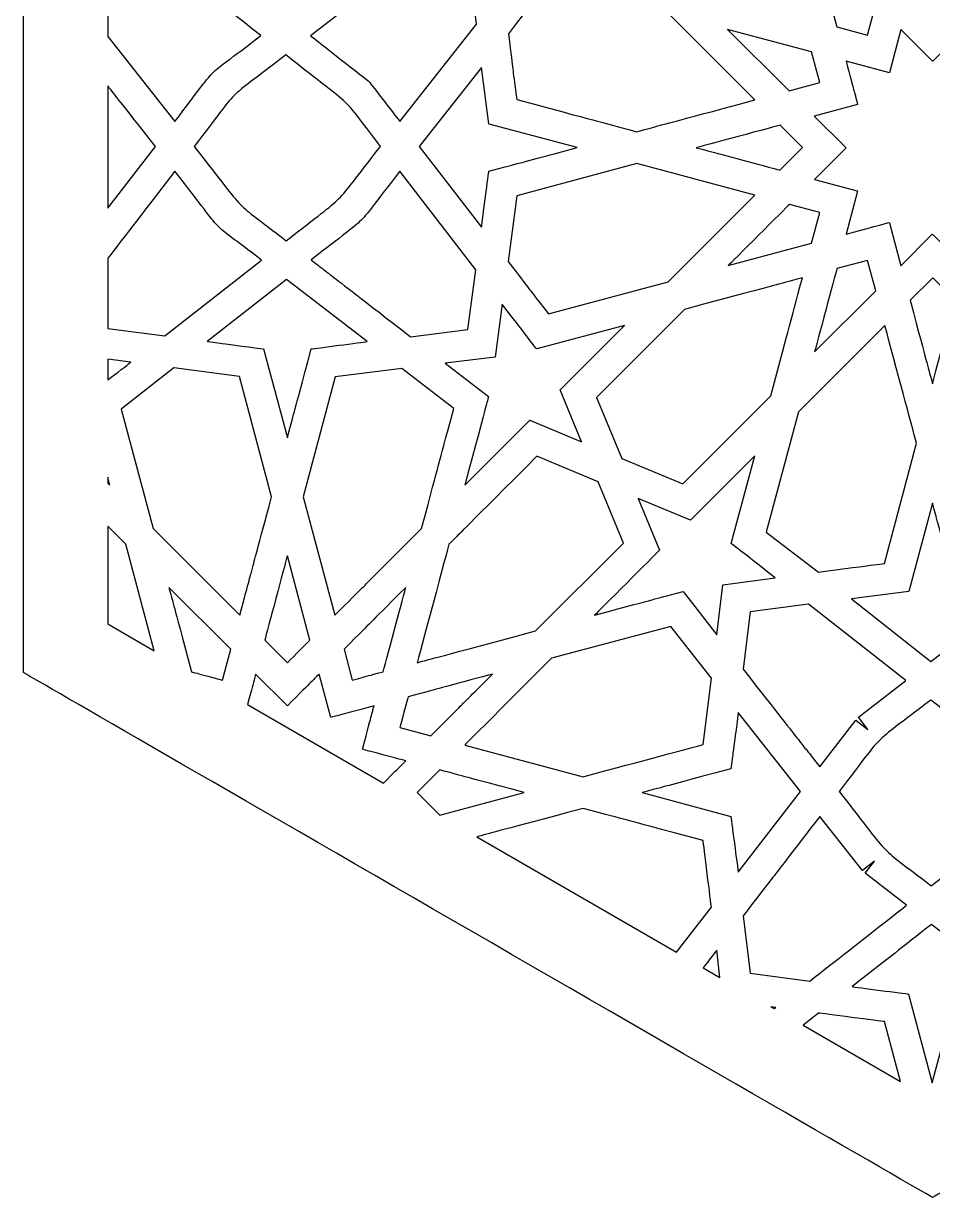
# Model space of a CAD drawing. Header units: millimetres. Extents: x -43.2 to 43.4, y -49.9 to 50.1.
# Drawn here: x -43.2 to 0.1, y -49.9 to 6 of the extents above; entities that cross this region are included whole.
import ezdxf

# ---------------------------------------------------------------- set-up
doc = ezdxf.new("R2010")
doc.units = ezdxf.units.MM
doc.header["$MEASUREMENT"] = 0
doc.layers.add('layer 1', color=7, linetype='Continuous')

msp = doc.modelspace()

# ---------------------------------------------------------------- linework, layer by layer
at = {"layer": 'layer 1', "color": 250}
for points, knots in [([(41.7985, 25.999), (11.0066, 43.7766), (1.1081, 49.4916), (0.0861, 50.0818), (0.0861, 50.0818), (-6.948, 46.0209), (-39.5628, 27.1904), (-43.2153, 25.0818), (-43.2153, 25.0818), (-43.2153, 19.9401), (-43.2153, -19.7192), (-43.2153, -24.9181), (-43.2153, -24.9181), (-42.6412, -25.2496), (-6.2467, -46.2618), (0.0861, -49.9181), (0.0861, -49.9181), (1.8574, -48.8957), (41.6881, -25.8991), (43.3871, -24.9181), (43.3871, -24.9181), (43.3871, -19.777), (43.3871, 19.8815), (43.3871, 25.0818), (43.3871, 25.0818), (43.3871, 25.0818), (41.7992, 25.9987), (41.7992, 25.9987), (41.7992, 25.9987), (41.2647, 26.5331), (41.6232, 26.1744), (41.7985, 25.999)], [0, 0, 0, 0, 0.1111111, 0.1111111, 0.1111111, 0.1111111, 0.2222222, 0.2222222, 0.2222222, 0.2222222, 0.3333333, 0.3333333, 0.3333333, 0.3333333, 0.4444444, 0.4444444, 0.4444444, 0.4444444, 0.5555556, 0.5555556, 0.5555556, 0.5555556, 0.6666667, 0.6666667, 0.6666667, 0.6666667, 0.7777778, 0.7777778, 0.7777778, 0.7777778, 1, 1, 1, 1]), ([(-5.5439, 9.8397), (-3.102, 7.3971), (-3.9042, 8.1996), (-2.6212, 6.9169), (-2.6212, 6.9169), (-2.6212, 6.9169), (-3.0156, 5.4455), (-3.0156, 5.4455), (-3.0156, 5.4455), (-3.0156, 5.4455), (-4.4711, 5.8357), (-4.4711, 5.8357), (-4.4711, 5.8357), (-4.4711, 5.8357), (-5.5439, 9.8397), (-5.5439, 9.8397)], [0, 0, 0, 0, 0.2, 0.2, 0.2, 0.2, 0.4, 0.4, 0.4, 0.4, 0.6, 0.6, 0.6, 0.6, 1, 1, 1, 1]), ([(-31.9026, 5.4197), (-34.922, 3.0882), (-33.7074, 4.3035), (-36.011, 1.3197), (-36.011, 1.3197), (-36.011, 1.3197), (-39.1964, 5.3767), (-39.1964, 5.3767), (-39.1964, 5.3767), (-39.1964, 5.3767), (-39.1964, 8.709), (-39.1964, 8.709), (-39.1964, 8.709), (-39.1964, 8.709), (-36.537, 9.0593), (-36.537, 9.0593), (-36.537, 9.0593), (-35.4291, 8.1897), (-36.2861, 8.8625), (-31.9026, 5.4197)], [0, 0, 0, 0, 0.1666667, 0.1666667, 0.1666667, 0.1666667, 0.3333333, 0.3333333, 0.3333333, 0.3333333, 0.5, 0.5, 0.5, 0.5, 0.6666667, 0.6666667, 0.6666667, 0.6666667, 1, 1, 1, 1]), ([(-21.9714, 8.6935), (-21.9714, 8.6935), (-21.6358, 5.9605), (-21.6358, 5.9605), (-21.6358, 5.9605), (-21.6358, 5.9605), (-25.28, 1.3197), (-25.28, 1.3197), (-25.28, 1.3197), (-25.3693, 1.4355), (-26.66, 3.1062), (-26.7462, 3.2223), (-26.7462, 3.2223), (-26.8562, 3.3038), (-29.429, 5.3255), (-29.5365, 5.4099), (-29.5365, 5.4099), (-29.5365, 5.4099), (-24.8161, 9.0548), (-24.8161, 9.0548), (-24.8161, 9.0548), (-24.8161, 9.0548), (-24.8004, 9.053), (-24.8004, 9.053), (-24.8004, 9.053), (-24.8004, 9.053), (-24.786, 9.0639), (-24.786, 9.0639), (-24.786, 9.0639), (-24.786, 9.0639), (-21.9714, 8.6935), (-21.9714, 8.6935)], [0, 0, 0, 0, 0.1111111, 0.1111111, 0.1111111, 0.1111111, 0.2222222, 0.2222222, 0.2222222, 0.2222222, 0.3333333, 0.3333333, 0.3333333, 0.3333333, 0.4444444, 0.4444444, 0.4444444, 0.4444444, 0.5555556, 0.5555556, 0.5555556, 0.5555556, 0.6666667, 0.6666667, 0.6666667, 0.6666667, 0.7777778, 0.7777778, 0.7777778, 0.7777778, 1, 1, 1, 1]), ([(-8.3719, 2.3534), (-12.9594, 1.124), (-11.7361, 1.4517), (-14.0123, 0.8417), (-14.0123, 0.8417), (-16.2206, 1.4333), (-14.8655, 1.0703), (-19.717, 2.3703), (-19.717, 2.3703), (-19.9675, 4.27), (-19.8485, 3.3338), (-20.1159, 5.509), (-20.1159, 5.509), (-18.7499, 7.2891), (-19.1578, 6.7628), (-18.1894, 7.9961), (-18.1894, 7.9961), (-18.1894, 7.9961), (-12.4866, 6.4682), (-12.4866, 6.4682), (-12.4866, 6.4682), (-12.4866, 6.4682), (-8.3719, 2.3534), (-8.3719, 2.3534)], [0, 0, 0, 0, 0.1428571, 0.1428571, 0.1428571, 0.1428571, 0.2857143, 0.2857143, 0.2857143, 0.2857143, 0.4285714, 0.4285714, 0.4285714, 0.4285714, 0.5714286, 0.5714286, 0.5714286, 0.5714286, 0.7142857, 0.7142857, 0.7142857, 0.7142857, 1, 1, 1, 1]), ([(-5.2793, 3.1817), (-5.2793, 3.1817), (-6.7487, 2.788), (-6.7487, 2.788), (-6.7487, 2.788), (-6.7487, 2.788), (-9.6744, 5.7143), (-9.6744, 5.7143), (-9.6744, 5.7143), (-9.6744, 5.7143), (-5.6709, 4.6419), (-5.6709, 4.6419), (-5.6709, 4.6419), (-5.6709, 4.6419), (-5.2793, 3.1817), (-5.2793, 3.1817)], [0, 0, 0, 0, 0.2, 0.2, 0.2, 0.2, 0.4, 0.4, 0.4, 0.4, 0.6, 0.6, 0.6, 0.6, 1, 1, 1, 1]), ([(0.0956, -4.0555), (0.0956, -4.0555), (0.0942, -4.0569), (0.0942, -4.0569), (0.0942, -4.0569), (0.0942, -4.0569), (0.0769, -4.0397), (0.0769, -4.0397), (0.0769, -4.0397), (0.0769, -4.0397), (-1.4231, -5.54), (-1.4231, -5.54), (-1.4231, -5.54), (-1.4231, -5.54), (-1.9692, -3.5027), (-1.9692, -3.5027), (-1.9692, -3.5027), (-1.9692, -3.5027), (-1.983, -3.5063), (-1.983, -3.5063), (-1.983, -3.5063), (-1.983, -3.5063), (-1.9879, -3.4865), (-1.9879, -3.4865), (-1.9879, -3.4865), (-2.3873, -3.5937), (-3.6686, -3.937), (-4.0277, -4.0333), (-4.0277, -4.0333), (-4.0277, -4.0333), (-3.4809, -1.9911), (-3.4809, -1.9911), (-3.4809, -1.9911), (-3.4809, -1.9911), (-3.502, -1.9854), (-3.502, -1.9854), (-3.502, -1.9854), (-3.502, -1.9854), (-3.4996, -1.9755), (-3.4996, -1.9755), (-3.4996, -1.9755), (-3.4996, -1.9755), (-3.4992, -1.9752), (-3.4992, -1.9752), (-3.4992, -1.9752), (-3.4992, -1.9752), (-5.5369, -1.4294), (-5.5369, -1.4294), (-5.5369, -1.4294), (-5.5369, -1.4294), (-4.034, 0.0741), (-4.034, 0.0741), (-4.034, 0.0741), (-4.034, 0.0741), (-5.5453, 1.585), (-5.5453, 1.585), (-5.5453, 1.585), (-5.5453, 1.585), (-3.4805, 2.1385), (-3.4805, 2.1385), (-3.4805, 2.1385), (-3.7338, 3.084), (-3.6132, 2.6331), (-4.034, 4.2034), (-4.034, 4.2034), (-4.034, 4.2034), (-1.9692, 3.6502), (-1.9692, 3.6502), (-1.9692, 3.6502), (-1.9692, 3.6502), (-1.4164, 5.7118), (-1.4164, 5.7118), (-1.4164, 5.7118), (-1.4164, 5.7118), (0.0765, 4.2189), (0.0765, 4.2189), (0.0765, 4.2189), (0.0765, 4.2189), (0.0779, 4.2203), (0.0779, 4.2203), (0.0779, 4.2203), (0.0779, 4.2203), (0.0956, 4.2034), (0.0956, 4.2034), (0.0956, 4.2034), (0.0956, 4.2034), (1.5956, 5.703), (1.5956, 5.703), (1.5956, 5.703), (1.8118, 4.8941), (1.6915, 5.3442), (2.1413, 3.6657), (2.1413, 3.6657), (2.1413, 3.6657), (2.1551, 3.6692), (2.1551, 3.6692), (2.1551, 3.6692), (2.1551, 3.6692), (2.1604, 3.6498), (2.1604, 3.6498), (2.1604, 3.6498), (2.1604, 3.6498), (4.1998, 4.1963), (4.1998, 4.1963), (4.1998, 4.1963), (4.1998, 4.1963), (3.6526, 2.1544), (3.6526, 2.1544), (3.6526, 2.1544), (3.6526, 2.1544), (3.6745, 2.1484), (3.6745, 2.1484), (3.6745, 2.1484), (3.6745, 2.1484), (3.6717, 2.1385), (3.6717, 2.1385), (3.6717, 2.1385), (3.6717, 2.1385), (5.709, 1.5924), (5.709, 1.5924), (5.709, 1.5924), (5.709, 1.5924), (4.2061, 0.0896), (4.2061, 0.0896), (4.2061, 0.0896), (4.2061, 0.0896), (5.7174, -1.422), (5.7174, -1.422), (5.7174, -1.422), (5.7174, -1.422), (5.7171, -1.422), (5.7171, -1.422), (5.7171, -1.422), (5.7171, -1.422), (5.7171, -1.422), (5.7171, -1.422), (5.7171, -1.422), (5.7171, -1.422), (3.6526, -1.9752), (3.6526, -1.9752), (3.6526, -1.9752), (3.6526, -1.9752), (4.2061, -4.0397), (4.2061, -4.0397), (4.2061, -4.0397), (4.2061, -4.0397), (2.1413, -3.4865), (2.1413, -3.4865), (2.1413, -3.4865), (2.1413, -3.4865), (1.5889, -5.5488), (1.5889, -5.5488), (1.5889, -5.5488), (1.5889, -5.5488), (0.0956, -4.0555), (0.0956, -4.0555)], [0, 0, 0, 0, 0.025, 0.025, 0.025, 0.025, 0.05, 0.05, 0.05, 0.05, 0.075, 0.075, 0.075, 0.075, 0.1, 0.1, 0.1, 0.1, 0.125, 0.125, 0.125, 0.125, 0.15, 0.15, 0.15, 0.15, 0.175, 0.175, 0.175, 0.175, 0.2, 0.2, 0.2, 0.2, 0.225, 0.225, 0.225, 0.225, 0.25, 0.25, 0.25, 0.25, 0.275, 0.275, 0.275, 0.275, 0.3, 0.3, 0.3, 0.3, 0.325, 0.325, 0.325, 0.325, 0.35, 0.35, 0.35, 0.35, 0.375, 0.375, 0.375, 0.375, 0.4, 0.4, 0.4, 0.4, 0.425, 0.425, 0.425, 0.425, 0.45, 0.45, 0.45, 0.45, 0.475, 0.475, 0.475, 0.475, 0.5, 0.5, 0.5, 0.5, 0.525, 0.525, 0.525, 0.525, 0.55, 0.55, 0.55, 0.55, 0.575, 0.575, 0.575, 0.575, 0.6, 0.6, 0.6, 0.6, 0.625, 0.625, 0.625, 0.625, 0.65, 0.65, 0.65, 0.65, 0.675, 0.675, 0.675, 0.675, 0.7, 0.7, 0.7, 0.7, 0.725, 0.725, 0.725, 0.725, 0.75, 0.75, 0.75, 0.75, 0.775, 0.775, 0.775, 0.775, 0.8, 0.8, 0.8, 0.8, 0.825, 0.825, 0.825, 0.825, 0.85, 0.85, 0.85, 0.85, 0.875, 0.875, 0.875, 0.875, 0.9, 0.9, 0.9, 0.9, 0.925, 0.925, 0.925, 0.925, 0.95, 0.95, 0.95, 0.95, 1, 1, 1, 1]), ([(-26.2058, 0.1408), (-28.6318, -2.9489), (-27.6072, -1.924), (-30.6969, -4.3501), (-30.6969, -4.3501), (-33.39, -2.2712), (-32.3863, -3.2971), (-35.0854, 0.1408), (-35.0854, 0.1408), (-32.7713, 3.1376), (-33.7662, 2.1449), (-30.7233, 4.494), (-30.7233, 4.494), (-27.1984, 1.7261), (-28.1956, 2.7185), (-26.2058, 0.1408)], [0, 0, 0, 0, 0.2, 0.2, 0.2, 0.2, 0.4, 0.4, 0.4, 0.4, 0.6, 0.6, 0.6, 0.6, 1, 1, 1, 1]), ([(-16.8403, 0.084), (-19.1352, -0.5306), (-18.6297, -0.3955), (-21.0487, -1.0432), (-21.0487, -1.0432), (-21.0516, -1.065), (-21.3537, -3.356), (-21.3997, -3.7063), (-21.3997, -3.7063), (-21.3997, -3.7063), (-24.3633, 0.133), (-24.3633, 0.133), (-24.3633, 0.133), (-24.3633, 0.133), (-21.4022, 3.9046), (-21.4022, 3.9046), (-21.4022, 3.9046), (-21.4022, 3.9046), (-21.0487, 1.2224), (-21.0487, 1.2224), (-21.0487, 1.2224), (-21.0487, 1.2224), (-21.0312, 1.2178), (-21.0312, 1.2178), (-21.0312, 1.2178), (-21.0312, 1.2178), (-21.0298, 1.2069), (-21.0298, 1.2069), (-21.0298, 1.2069), (-21.0298, 1.2069), (-16.8403, 0.084), (-16.8403, 0.084)], [0, 0, 0, 0, 0.1111111, 0.1111111, 0.1111111, 0.1111111, 0.2222222, 0.2222222, 0.2222222, 0.2222222, 0.3333333, 0.3333333, 0.3333333, 0.3333333, 0.4444444, 0.4444444, 0.4444444, 0.4444444, 0.5555556, 0.5555556, 0.5555556, 0.5555556, 0.6666667, 0.6666667, 0.6666667, 0.6666667, 0.7777778, 0.7777778, 0.7777778, 0.7777778, 1, 1, 1, 1]), ([(-39.1964, 3.0226), (-38.8094, 2.5301), (-38.6421, 2.3167), (-36.9273, 0.133), (-36.9273, 0.133), (-36.9273, 0.133), (-39.1964, -2.8056), (-39.1964, -2.8056), (-39.1964, -2.8056), (-39.1964, -2.8056), (-39.1964, 3.0226), (-39.1964, 3.0226)], [0, 0, 0, 0, 0.25, 0.25, 0.25, 0.25, 0.5, 0.5, 0.5, 0.5, 1, 1, 1, 1]), ([(-6.108, 0.0896), (-6.108, 0.0896), (-7.185, -0.9878), (-7.185, -0.9878), (-7.185, -0.9878), (-8.6998, -0.5817), (-9.654, -0.326), (-11.1657, 0.079), (-11.1657, 0.079), (-11.1657, 0.079), (-7.1713, 1.149), (-7.1681, 1.1501), (-7.1681, 1.1501), (-7.1681, 1.1501), (-6.108, 0.0896), (-6.108, 0.0896)], [0, 0, 0, 0, 0.2, 0.2, 0.2, 0.2, 0.4, 0.4, 0.4, 0.4, 0.6, 0.6, 0.6, 0.6, 1, 1, 1, 1]), ([(-39.1964, -5.1841), (-38.3441, -4.0799), (-38.3705, -4.1144), (-36.0016, -1.046), (-36.0016, -1.046), (-33.3722, -4.3949), (-34.5976, -3.1746), (-31.8758, -5.2761), (-31.8758, -5.2761), (-31.8758, -5.2761), (-36.4757, -8.8882), (-36.4757, -8.8882), (-36.4757, -8.8882), (-36.4757, -8.8882), (-39.1964, -8.5298), (-39.1964, -8.5298), (-39.1964, -8.5298), (-39.1964, -8.5298), (-39.1964, -5.1841), (-39.1964, -5.1841)], [0, 0, 0, 0, 0.1666667, 0.1666667, 0.1666667, 0.1666667, 0.3333333, 0.3333333, 0.3333333, 0.3333333, 0.5, 0.5, 0.5, 0.5, 0.6666667, 0.6666667, 0.6666667, 0.6666667, 1, 1, 1, 1]), ([(-29.5104, -5.2663), (-26.45, -2.8635), (-27.6269, -4.0224), (-25.2895, -1.046), (-25.2895, -1.046), (-25.2895, -1.046), (-21.6671, -5.7376), (-21.6671, -5.7376), (-21.6671, -5.7376), (-21.6671, -5.7376), (-22.0421, -8.5845), (-22.0421, -8.5845), (-22.0421, -8.5845), (-22.0421, -8.5845), (-24.7774, -8.921), (-24.7774, -8.921), (-24.7774, -8.921), (-29.4393, -5.3213), (-28.546, -6.011), (-29.5104, -5.2663)], [0, 0, 0, 0, 0.1666667, 0.1666667, 0.1666667, 0.1666667, 0.3333333, 0.3333333, 0.3333333, 0.3333333, 0.5, 0.5, 0.5, 0.5, 0.6666667, 0.6666667, 0.6666667, 0.6666667, 1, 1, 1, 1]), ([(-19.7156, -2.2119), (-19.7156, -2.2119), (-13.9942, -0.6787), (-13.9942, -0.6787), (-13.9942, -0.6787), (-13.9942, -0.6787), (-8.3807, -2.183), (-8.3807, -2.183), (-8.3807, -2.183), (-9.9231, -3.7253), (-10.9751, -4.7773), (-12.5012, -6.3034), (-12.5012, -6.3034), (-12.5012, -6.3034), (-18.2127, -7.8338), (-18.2127, -7.8338), (-18.2127, -7.8338), (-19.4767, -6.1969), (-18.9129, -6.9293), (-20.1283, -5.3449), (-20.1283, -5.3449), (-20.1283, -5.3449), (-19.7156, -2.2119), (-19.7156, -2.2119)], [0, 0, 0, 0, 0.1428571, 0.1428571, 0.1428571, 0.1428571, 0.2857143, 0.2857143, 0.2857143, 0.2857143, 0.4285714, 0.4285714, 0.4285714, 0.4285714, 0.5714286, 0.5714286, 0.5714286, 0.5714286, 0.7142857, 0.7142857, 0.7142857, 0.7142857, 1, 1, 1, 1]), ([(-6.7324, -2.6247), (-6.7324, -2.6247), (-6.7317, -2.6247), (-6.7317, -2.6247), (-6.7317, -2.6247), (-6.7317, -2.6247), (-6.7317, -2.6247), (-6.7317, -2.6247), (-6.7317, -2.6247), (-6.7317, -2.6247), (-5.2822, -3.0127), (-5.2822, -3.0127), (-5.2822, -3.0127), (-5.2822, -3.0127), (-5.6734, -4.4736), (-5.6734, -4.4736), (-5.6734, -4.4736), (-5.6734, -4.4736), (-9.646, -5.5383), (-9.646, -5.5383), (-9.646, -5.5383), (-9.5172, -5.4095), (-6.8866, -2.7788), (-6.7324, -2.6247)], [0, 0, 0, 0, 0.1428571, 0.1428571, 0.1428571, 0.1428571, 0.2857143, 0.2857143, 0.2857143, 0.2857143, 0.4285714, 0.4285714, 0.4285714, 0.4285714, 0.5714286, 0.5714286, 0.5714286, 0.5714286, 0.7142857, 0.7142857, 0.7142857, 0.7142857, 1, 1, 1, 1]), ([(-4.468, -5.6765), (-4.468, -5.6765), (-3.0106, -5.286), (-3.0106, -5.286), (-3.0106, -5.286), (-3.0106, -5.286), (-2.6212, -6.738), (-2.6212, -6.738), (-2.6212, -6.738), (-2.6212, -6.738), (-5.5326, -9.6492), (-5.5326, -9.6492), (-5.5326, -9.6492), (-5.4324, -9.2756), (-4.5685, -6.0501), (-4.468, -5.6765)], [0, 0, 0, 0, 0.2, 0.2, 0.2, 0.2, 0.4, 0.4, 0.4, 0.4, 0.6, 0.6, 0.6, 0.6, 1, 1, 1, 1]), ([(-11.7302, -7.6225), (-6.4738, -6.2142), (-7.6581, -6.5313), (-6.1137, -6.1175), (-6.1137, -6.1175), (-6.7723, -8.5746), (-6.6361, -8.0659), (-7.6193, -11.7359), (-7.6193, -11.7359), (-7.6193, -11.7359), (-7.6193, -11.7362), (-7.6193, -11.7362), (-7.6193, -11.7362), (-7.6193, -11.7362), (-7.6197, -11.7362), (-7.6197, -11.7362), (-7.6197, -11.7362), (-7.6197, -11.7362), (-11.8082, -15.9247), (-11.8082, -15.9247), (-11.8082, -15.9247), (-11.8082, -15.9247), (-14.7136, -14.7214), (-14.7136, -14.7214), (-14.7136, -14.7214), (-14.7136, -14.7214), (-15.9187, -11.8113), (-15.9187, -11.8113), (-15.9187, -11.8113), (-15.9187, -11.8113), (-11.7302, -7.6225), (-11.7302, -7.6225)], [0, 0, 0, 0, 0.1111111, 0.1111111, 0.1111111, 0.1111111, 0.2222222, 0.2222222, 0.2222222, 0.2222222, 0.3333333, 0.3333333, 0.3333333, 0.3333333, 0.4444444, 0.4444444, 0.4444444, 0.4444444, 0.5555556, 0.5555556, 0.5555556, 0.5555556, 0.6666667, 0.6666667, 0.6666667, 0.6666667, 0.7777778, 0.7777778, 0.7777778, 0.7777778, 1, 1, 1, 1]), ([(1.1539, -7.1723), (1.1483, -7.1931), (0.0839, -11.1647), (0.0839, -11.1647), (0.0839, -11.1647), (-0.2297, -9.9928), (-0.0773, -10.5625), (-0.9814, -7.1878), (-0.9814, -7.1878), (-0.9814, -7.1878), (0.0942, -6.1122), (0.0942, -6.1122), (0.0942, -6.1122), (0.0942, -6.1122), (1.1539, -7.1723), (1.1539, -7.1723)], [0, 0, 0, 0, 0.2, 0.2, 0.2, 0.2, 0.4, 0.4, 0.4, 0.4, 0.6, 0.6, 0.6, 0.6, 1, 1, 1, 1]), ([(-30.6894, -6.1923), (-30.6894, -6.1923), (-26.85, -9.1567), (-26.85, -9.1567), (-26.85, -9.1567), (-27.0588, -9.1842), (-29.3182, -9.4816), (-29.5124, -9.507), (-29.5124, -9.507), (-30.4558, -13.0277), (-30.2164, -12.1338), (-30.6454, -13.7347), (-30.6454, -13.7347), (-30.6454, -13.7347), (-31.7784, -9.5066), (-31.7784, -9.5066), (-31.7784, -9.5066), (-33.4344, -9.2886), (-32.8483, -9.3659), (-34.4603, -9.1535), (-34.4603, -9.1535), (-34.4603, -9.1535), (-30.6894, -6.1923), (-30.6894, -6.1923)], [0, 0, 0, 0, 0.1428571, 0.1428571, 0.1428571, 0.1428571, 0.2857143, 0.2857143, 0.2857143, 0.2857143, 0.4285714, 0.4285714, 0.4285714, 0.4285714, 0.5714286, 0.5714286, 0.5714286, 0.5714286, 0.7142857, 0.7142857, 0.7142857, 0.7142857, 1, 1, 1, 1]), ([(-20.7482, -9.8894), (-20.7482, -9.8894), (-20.4157, -7.3667), (-20.4157, -7.3667), (-20.4157, -7.3667), (-19.409, -8.679), (-18.8716, -9.3786), (-18.7849, -9.4915), (-18.7849, -9.4915), (-18.7849, -9.4915), (-18.7795, -9.4901), (-18.7795, -9.4901), (-18.7795, -9.4901), (-18.7795, -9.4901), (-18.7663, -9.5074), (-18.7663, -9.5074), (-18.7663, -9.5074), (-18.7663, -9.5074), (-14.5851, -8.3873), (-14.5851, -8.3873), (-14.5851, -8.3873), (-17.6876, -11.4893), (-16.1505, -9.9522), (-17.6521, -11.454), (-17.6521, -11.454), (-17.6521, -11.454), (-16.6273, -13.9287), (-16.6273, -13.9287), (-16.6273, -13.9287), (-16.6273, -13.9287), (-19.1013, -12.9039), (-19.1013, -12.9039), (-19.1013, -12.9039), (-19.8752, -13.6775), (-21.4227, -15.2251), (-22.1963, -15.9989), (-22.1963, -15.9989), (-21.0569, -11.745), (-21.2477, -12.4541), (-21.0622, -11.7725), (-21.0622, -11.7725), (-21.0622, -11.7725), (-21.0639, -11.7711), (-21.0639, -11.7711), (-21.0639, -11.7711), (-21.0639, -11.7711), (-21.0639, -11.7708), (-21.0639, -11.7708), (-21.0639, -11.7708), (-21.0639, -11.7708), (-23.1331, -10.1829), (-23.1331, -10.1829), (-23.1331, -10.1829), (-23.1331, -10.1829), (-20.7482, -9.8894), (-20.7482, -9.8894)], [0, 0, 0, 0, 0.0666667, 0.0666667, 0.0666667, 0.0666667, 0.1333333, 0.1333333, 0.1333333, 0.1333333, 0.2, 0.2, 0.2, 0.2, 0.2666667, 0.2666667, 0.2666667, 0.2666667, 0.3333333, 0.3333333, 0.3333333, 0.3333333, 0.4, 0.4, 0.4, 0.4, 0.4666667, 0.4666667, 0.4666667, 0.4666667, 0.5333333, 0.5333333, 0.5333333, 0.5333333, 0.6, 0.6, 0.6, 0.6, 0.6666667, 0.6666667, 0.6666667, 0.6666667, 0.7333333, 0.7333333, 0.7333333, 0.7333333, 0.8, 0.8, 0.8, 0.8, 0.8666667, 0.8666667, 0.8666667, 0.8666667, 1, 1, 1, 1]), ([(-6.2978, -12.5038), (-6.2978, -12.5038), (-2.1802, -8.3862), (-2.1802, -8.3862), (-2.1802, -8.3862), (-1.644, -10.3858), (-0.9095, -13.1269), (-0.6756, -14), (-0.6756, -14), (-0.6756, -14), (-2.2088, -19.7214), (-2.2088, -19.7214), (-2.2088, -19.7214), (-3.4329, -19.8829), (-2.7725, -19.796), (-5.3425, -20.1344), (-5.3425, -20.1344), (-5.3425, -20.1344), (-7.8306, -18.2248), (-7.8306, -18.2248), (-7.8306, -18.2248), (-7.8306, -18.2248), (-6.2978, -12.5038), (-6.2978, -12.5038)], [0, 0, 0, 0, 0.1428571, 0.1428571, 0.1428571, 0.1428571, 0.2857143, 0.2857143, 0.2857143, 0.2857143, 0.4285714, 0.4285714, 0.4285714, 0.4285714, 0.5714286, 0.5714286, 0.5714286, 0.5714286, 0.7142857, 0.7142857, 0.7142857, 0.7142857, 1, 1, 1, 1]), ([(-38.1044, -10.1399), (-38.3047, -10.2937), (-38.7547, -10.6398), (-39.1964, -10.9791), (-39.1964, -10.9791), (-39.1964, -10.9791), (-39.1964, -9.9956), (-39.1964, -9.9956), (-39.1964, -9.9956), (-39.1964, -9.9956), (-38.1044, -10.1399), (-38.1044, -10.1399)], [0, 0, 0, 0, 0.25, 0.25, 0.25, 0.25, 0.5, 0.5, 0.5, 0.5, 1, 1, 1, 1]), ([(-37.0381, -18.0545), (-37.0381, -18.0545), (-38.5607, -12.373), (-38.5607, -12.373), (-38.5607, -12.373), (-38.5607, -12.373), (-36.0594, -10.4091), (-36.0594, -10.4091), (-36.0594, -10.4091), (-36.0594, -10.4091), (-32.9307, -10.8207), (-32.9307, -10.8207), (-32.9307, -10.8207), (-32.9307, -10.8207), (-31.3978, -16.5432), (-31.3978, -16.5432), (-31.3978, -16.5432), (-32.7442, -21.5678), (-31.9771, -18.7047), (-32.9092, -22.1836), (-32.9092, -22.1836), (-32.9092, -22.1836), (-37.0381, -18.0545), (-37.0381, -18.0545)], [0, 0, 0, 0, 0.1428571, 0.1428571, 0.1428571, 0.1428571, 0.2857143, 0.2857143, 0.2857143, 0.2857143, 0.4285714, 0.4285714, 0.4285714, 0.4285714, 0.5714286, 0.5714286, 0.5714286, 0.5714286, 0.7142857, 0.7142857, 0.7142857, 0.7142857, 1, 1, 1, 1]), ([(-29.8928, -16.5428), (-29.8928, -16.5428), (-28.361, -10.826), (-28.361, -10.826), (-28.361, -10.826), (-28.361, -10.826), (-25.1929, -10.4359), (-25.1929, -10.4359), (-25.1929, -10.4359), (-25.1929, -10.4359), (-22.7221, -12.3437), (-22.7221, -12.3437), (-22.7221, -12.3437), (-23.5561, -15.4562), (-23.2922, -14.472), (-24.2524, -18.0545), (-24.2524, -18.0545), (-24.2524, -18.0545), (-24.2524, -18.0545), (-24.2524, -18.0545), (-24.2524, -18.0545), (-28.0184, -21.8207), (-25.5892, -19.3919), (-28.3814, -22.1836), (-28.3814, -22.1836), (-28.3814, -22.1836), (-29.8928, -16.5428), (-29.8928, -16.5428)], [0, 0, 0, 0, 0.125, 0.125, 0.125, 0.125, 0.25, 0.25, 0.25, 0.25, 0.375, 0.375, 0.375, 0.375, 0.5, 0.5, 0.5, 0.5, 0.625, 0.625, 0.625, 0.625, 0.75, 0.75, 0.75, 0.75, 1, 1, 1, 1]), ([(-18.7604, -14.6184), (-18.7604, -14.6184), (-15.8407, -15.8281), (-15.8407, -15.8281), (-15.8407, -15.8281), (-15.8407, -15.8281), (-14.6312, -18.7477), (-14.6312, -18.7477), (-14.6312, -18.7477), (-14.6312, -18.7477), (-18.8203, -22.9362), (-18.8203, -22.9362), (-18.8203, -22.9362), (-24.3582, -24.4199), (-23.6658, -24.2347), (-24.4606, -24.4475), (-24.4606, -24.4475), (-24.4602, -24.4457), (-22.9489, -18.8087), (-22.9489, -18.8087), (-22.9489, -18.8087), (-21.1117, -16.9697), (-25.2828, -21.1402), (-18.7604, -14.6184)], [0, 0, 0, 0, 0.1428571, 0.1428571, 0.1428571, 0.1428571, 0.2857143, 0.2857143, 0.2857143, 0.2857143, 0.4285714, 0.4285714, 0.4285714, 0.4285714, 0.5714286, 0.5714286, 0.5714286, 0.5714286, 0.7142857, 0.7142857, 0.7142857, 0.7142857, 1, 1, 1, 1]), ([(-11.7839, -21.0509), (-13.5912, -21.5353), (-12.5443, -21.2549), (-16.0117, -22.1836), (-16.0117, -22.1836), (-15.7897, -21.9618), (-13.1847, -19.3569), (-12.9167, -19.0889), (-12.9167, -19.0889), (-12.9167, -19.0889), (-13.9375, -16.6239), (-13.9375, -16.6239), (-13.9375, -16.6239), (-13.9375, -16.6239), (-11.4486, -17.6547), (-11.4486, -17.6547), (-11.4486, -17.6547), (-11.4486, -17.6547), (-8.3844, -14.5905), (-8.3844, -14.5905), (-8.3844, -14.5905), (-8.3844, -14.5905), (-9.5049, -18.772), (-9.5049, -18.772), (-9.5049, -18.772), (-9.5049, -18.772), (-9.4855, -18.7868), (-9.4855, -18.7868), (-9.4855, -18.7868), (-9.4855, -18.7868), (-9.486, -18.7879), (-9.486, -18.7879), (-9.486, -18.7879), (-8.8394, -19.2843), (-9.2788, -18.9428), (-7.4136, -20.4071), (-7.4136, -20.4071), (-7.4136, -20.4071), (-9.9023, -20.7352), (-9.9023, -20.7352), (-9.9023, -20.7352), (-9.9023, -20.7352), (-10.1956, -23.1207), (-10.1956, -23.1207), (-10.1956, -23.1207), (-10.1956, -23.1207), (-11.7839, -21.0509), (-11.7839, -21.0509)], [0, 0, 0, 0, 0.0769231, 0.0769231, 0.0769231, 0.0769231, 0.1538462, 0.1538462, 0.1538462, 0.1538462, 0.2307692, 0.2307692, 0.2307692, 0.2307692, 0.3076923, 0.3076923, 0.3076923, 0.3076923, 0.3846154, 0.3846154, 0.3846154, 0.3846154, 0.4615385, 0.4615385, 0.4615385, 0.4615385, 0.5384615, 0.5384615, 0.5384615, 0.5384615, 0.6153846, 0.6153846, 0.6153846, 0.6153846, 0.6923077, 0.6923077, 0.6923077, 0.6923077, 0.7692308, 0.7692308, 0.7692308, 0.7692308, 0.8461538, 0.8461538, 0.8461538, 0.8461538, 1, 1, 1, 1]), ([(-39.1964, -15.6161), (-39.1964, -15.6161), (-39.094, -15.9989), (-39.094, -15.9989), (-39.094, -15.9989), (-39.094, -15.9989), (-39.1964, -15.8962), (-39.1964, -15.8962), (-39.1964, -15.8962), (-39.1964, -15.8962), (-39.1964, -15.6161), (-39.1964, -15.6161)], [0, 0, 0, 0, 0.25, 0.25, 0.25, 0.25, 0.5, 0.5, 0.5, 0.5, 1, 1, 1, 1]), ([(-1.0375, -21.0516), (-1.0375, -21.0516), (0.0885, -16.8504), (0.0885, -16.8504), (0.0885, -16.8504), (0.3542, -17.8424), (0.1489, -17.0776), (1.2097, -21.0357), (1.2097, -21.0357), (1.2097, -21.0357), (1.2248, -21.038), (1.2248, -21.038), (1.2248, -21.038), (1.2248, -21.038), (1.2287, -21.0516), (1.2287, -21.0516), (1.2287, -21.0516), (1.2287, -21.0516), (3.8738, -21.3998), (3.8738, -21.3998), (3.8738, -21.3998), (3.8738, -21.3998), (0.0063, -24.3853), (0.0063, -24.3853), (0.0063, -24.3853), (0.0063, -24.3853), (-3.7797, -21.4125), (-3.7797, -21.4125), (-3.7797, -21.4125), (-3.7797, -21.4125), (-1.0375, -21.0516), (-1.0375, -21.0516)], [0, 0, 0, 0, 0.1111111, 0.1111111, 0.1111111, 0.1111111, 0.2222222, 0.2222222, 0.2222222, 0.2222222, 0.3333333, 0.3333333, 0.3333333, 0.3333333, 0.4444444, 0.4444444, 0.4444444, 0.4444444, 0.5555556, 0.5555556, 0.5555556, 0.5555556, 0.6666667, 0.6666667, 0.6666667, 0.6666667, 0.7777778, 0.7777778, 0.7777778, 0.7777778, 1, 1, 1, 1]), ([(-39.1964, -22.5979), (-39.1964, -22.5979), (-39.1964, -17.9521), (-39.1964, -17.9521), (-39.1964, -17.9521), (-39.1964, -17.9521), (-38.3415, -18.8069), (-38.3415, -18.8069), (-38.3415, -18.8069), (-38.3415, -18.8069), (-36.9833, -23.8756), (-36.9833, -23.8756), (-36.9833, -23.8756), (-36.9833, -23.8756), (-39.1964, -22.5979), (-39.1964, -22.5979)], [0, 0, 0, 0, 0.2, 0.2, 0.2, 0.2, 0.4, 0.4, 0.4, 0.4, 0.6, 0.6, 0.6, 0.6, 1, 1, 1, 1]), ([(-30.6454, -19.3509), (-30.6454, -19.3509), (-29.5682, -23.3704), (-29.5682, -23.3704), (-29.5682, -23.3704), (-29.9422, -23.7447), (-30.2057, -24.0079), (-30.6454, -24.4475), (-30.6454, -24.4475), (-30.6454, -24.4475), (-31.7223, -23.3704), (-31.7223, -23.3704), (-31.7223, -23.3704), (-31.602, -22.9222), (-30.7855, -19.874), (-30.6454, -19.3509)], [0, 0, 0, 0, 0.2, 0.2, 0.2, 0.2, 0.4, 0.4, 0.4, 0.4, 0.6, 0.6, 0.6, 0.6, 1, 1, 1, 1]), ([(-36.2858, -20.863), (-36.2858, -20.863), (-33.3433, -23.8051), (-33.3433, -23.8051), (-33.3433, -23.8051), (-33.3433, -23.8051), (-33.7376, -25.2761), (-33.7376, -25.2761), (-33.7376, -25.2761), (-35.0033, -24.9371), (-34.7055, -25.0169), (-35.2085, -24.8817), (-35.2085, -24.8817), (-36.2066, -21.1589), (-35.9915, -21.9618), (-36.2858, -20.863)], [0, 0, 0, 0, 0.2, 0.2, 0.2, 0.2, 0.4, 0.4, 0.4, 0.4, 0.6, 0.6, 0.6, 0.6, 1, 1, 1, 1]), ([(-25.0045, -20.8625), (-25.0295, -20.9561), (-26.0575, -24.7915), (-26.0817, -24.8817), (-26.0817, -24.8817), (-26.9147, -25.1051), (-26.5836, -25.0165), (-27.5528, -25.2761), (-27.5528, -25.2761), (-27.5528, -25.2761), (-27.947, -23.8051), (-27.947, -23.8051), (-27.947, -23.8051), (-26.3389, -22.1972), (-27.0823, -22.9405), (-25.0045, -20.8625)], [0, 0, 0, 0, 0.2, 0.2, 0.2, 0.2, 0.4, 0.4, 0.4, 0.4, 0.6, 0.6, 0.6, 0.6, 1, 1, 1, 1]), ([(-8.597, -22.0289), (-8.597, -22.0289), (-5.8149, -21.6626), (-5.8149, -21.6626), (-5.8149, -21.6626), (-5.8149, -21.6626), (-1.1804, -25.3019), (-1.1804, -25.3019), (-1.1804, -25.3019), (-1.1804, -25.3019), (-3.441, -27.0474), (-3.441, -27.0474), (-3.441, -27.0474), (-3.441, -27.0474), (-2.9969, -27.6225), (-2.9969, -27.6225), (-2.9969, -27.6225), (-2.9969, -27.6225), (-3.5722, -27.1788), (-3.5722, -27.1788), (-3.5722, -27.1788), (-3.5722, -27.1788), (-5.2892, -29.4022), (-5.2892, -29.4022), (-5.2892, -29.4022), (-6.476, -27.8913), (-5.5979, -29.0089), (-8.9332, -24.7611), (-8.9332, -24.7611), (-8.9332, -24.7611), (-8.597, -22.0289), (-8.597, -22.0289)], [0, 0, 0, 0, 0.1111111, 0.1111111, 0.1111111, 0.1111111, 0.2222222, 0.2222222, 0.2222222, 0.2222222, 0.3333333, 0.3333333, 0.3333333, 0.3333333, 0.4444444, 0.4444444, 0.4444444, 0.4444444, 0.5555556, 0.5555556, 0.5555556, 0.5555556, 0.6666667, 0.6666667, 0.6666667, 0.6666667, 0.7777778, 0.7777778, 0.7777778, 0.7777778, 1, 1, 1, 1]), ([(-18.0675, -24.2394), (-18.0675, -24.2394), (-18.0675, -24.2394), (-18.0675, -24.2394), (-18.0675, -24.2394), (-18.0675, -24.2394), (-12.3864, -22.7171), (-12.3864, -22.7171), (-12.3864, -22.7171), (-12.3864, -22.7171), (-10.4493, -25.1838), (-10.4493, -25.1838), (-10.4493, -25.1838), (-10.4493, -25.1838), (-10.8386, -28.3482), (-10.8386, -28.3482), (-10.8386, -28.3482), (-12.2235, -28.7193), (-15.2096, -29.5194), (-16.5558, -29.8798), (-16.5558, -29.8798), (-16.5558, -29.8798), (-22.1963, -28.3685), (-22.1963, -28.3685), (-22.1963, -28.3685), (-22.1305, -28.3027), (-18.082, -24.2539), (-18.0675, -24.2394)], [0, 0, 0, 0, 0.125, 0.125, 0.125, 0.125, 0.25, 0.25, 0.25, 0.25, 0.375, 0.375, 0.375, 0.375, 0.5, 0.5, 0.5, 0.5, 0.625, 0.625, 0.625, 0.625, 0.75, 0.75, 0.75, 0.75, 1, 1, 1, 1]), ([(-32.1568, -24.9918), (-32.1568, -24.9918), (-30.6454, -26.5031), (-30.6454, -26.5031), (-30.6454, -26.5031), (-29.3169, -25.1743), (-29.518, -25.3753), (-29.134, -24.9915), (-29.134, -24.9915), (-29.134, -24.9915), (-28.5808, -27.0563), (-28.5808, -27.0563), (-28.5808, -27.0563), (-28.5808, -27.0563), (-26.5782, -26.5201), (-26.516, -26.5031), (-26.516, -26.5031), (-26.6411, -26.9692), (-26.5336, -26.568), (-27.0694, -28.5676), (-27.0694, -28.5676), (-27.0694, -28.5676), (-25.0048, -29.1207), (-25.0042, -29.1211), (-25.0042, -29.1211), (-25.5586, -29.675), (-25.4713, -29.5879), (-26.0637, -30.1801), (-26.0637, -30.1801), (-26.0637, -30.1801), (-32.5442, -26.4386), (-32.5442, -26.4386), (-32.5442, -26.4386), (-32.2923, -25.4977), (-32.3467, -25.7009), (-32.1568, -24.9918)], [0, 0, 0, 0, 0.1, 0.1, 0.1, 0.1, 0.2, 0.2, 0.2, 0.2, 0.3, 0.3, 0.3, 0.3, 0.4, 0.4, 0.4, 0.4, 0.5, 0.5, 0.5, 0.5, 0.6, 0.6, 0.6, 0.6, 0.7, 0.7, 0.7, 0.7, 0.8, 0.8, 0.8, 0.8, 1, 1, 1, 1]), ([(-24.8948, -26.0689), (-23.2445, -25.6268), (-23.9368, -25.8124), (-20.8755, -24.9922), (-20.8755, -24.9922), (-23.3604, -27.4768), (-20.9104, -25.0268), (-23.818, -27.9344), (-23.818, -27.9344), (-23.818, -27.9344), (-25.2891, -27.5399), (-25.2891, -27.5399), (-25.2891, -27.5399), (-25.2891, -27.5399), (-24.8948, -26.0696), (-24.8948, -26.0689)], [0, 0, 0, 0, 0.2, 0.2, 0.2, 0.2, 0.4, 0.4, 0.4, 0.4, 0.6, 0.6, 0.6, 0.6, 1, 1, 1, 1]), ([(-0.0011, -26.2276), (3.5235, -28.9956), (2.5262, -28.0035), (4.5162, -30.5809), (4.5162, -30.5809), (2.0909, -33.6702), (3.1147, -32.6464), (0.025, -35.0722), (0.025, -35.0722), (-2.6681, -32.9924), (-1.6641, -34.0187), (-4.3632, -30.5813), (-4.3632, -30.5813), (-2.0493, -27.5845), (-3.0441, -28.5771), (-0.0011, -26.2276)], [0, 0, 0, 0, 0.2, 0.2, 0.2, 0.2, 0.4, 0.4, 0.4, 0.4, 0.6, 0.6, 0.6, 0.6, 1, 1, 1, 1]), ([(-13.7476, -30.6324), (-12.8958, -30.4042), (-13.6918, -30.6173), (-9.5159, -29.4983), (-9.5159, -29.4983), (-9.4303, -28.8043), (-9.4965, -29.3233), (-9.1671, -26.8172), (-9.1671, -26.8172), (-9.1671, -26.8172), (-6.2054, -30.589), (-6.2054, -30.589), (-6.2054, -30.589), (-6.2054, -30.589), (-9.1691, -34.4279), (-9.1691, -34.4279), (-9.1691, -34.4279), (-9.4993, -31.9236), (-9.4341, -32.4329), (-9.5159, -31.7663), (-9.5159, -31.7663), (-9.5159, -31.7663), (-9.52, -31.7656), (-9.52, -31.7656), (-9.52, -31.7656), (-9.52, -31.7656), (-9.52, -31.7652), (-9.52, -31.7652), (-9.52, -31.7652), (-9.52, -31.7652), (-13.7476, -30.6324), (-13.7476, -30.6324)], [0, 0, 0, 0, 0.1111111, 0.1111111, 0.1111111, 0.1111111, 0.2222222, 0.2222222, 0.2222222, 0.2222222, 0.3333333, 0.3333333, 0.3333333, 0.3333333, 0.4444444, 0.4444444, 0.4444444, 0.4444444, 0.5555556, 0.5555556, 0.5555556, 0.5555556, 0.6666667, 0.6666667, 0.6666667, 0.6666667, 0.7777778, 0.7777778, 0.7777778, 0.7777778, 1, 1, 1, 1]), ([(-23.3834, -29.5553), (-22.2586, -29.8566), (-23.0623, -29.6414), (-19.3643, -30.6324), (-19.3643, -30.6324), (-19.3643, -30.6324), (-23.3837, -31.7091), (-23.3837, -31.7091), (-23.3837, -31.7091), (-23.3837, -31.7091), (-24.4602, -30.6324), (-24.4602, -30.6324), (-24.4602, -30.6324), (-24.4602, -30.6324), (-23.3834, -29.5553), (-23.3834, -29.5553)], [0, 0, 0, 0, 0.2, 0.2, 0.2, 0.2, 0.4, 0.4, 0.4, 0.4, 0.6, 0.6, 0.6, 0.6, 1, 1, 1, 1]), ([(-21.6249, -32.743), (-20.9226, -32.5546), (-20.4239, -32.421), (-16.5561, -31.3848), (-16.5561, -31.3848), (-14.0567, -32.0544), (-15.3244, -31.7147), (-10.839, -32.9166), (-10.839, -32.9166), (-10.8194, -33.0708), (-10.4681, -35.9286), (-10.449, -36.0853), (-10.449, -36.0853), (-10.449, -36.0853), (-12.1098, -38.2366), (-12.1098, -38.2366), (-12.1098, -38.2366), (-12.1098, -38.2366), (-21.6249, -32.743), (-21.6249, -32.743)], [0, 0, 0, 0, 0.1666667, 0.1666667, 0.1666667, 0.1666667, 0.3333333, 0.3333333, 0.3333333, 0.3333333, 0.5, 0.5, 0.5, 0.5, 0.6666667, 0.6666667, 0.6666667, 0.6666667, 1, 1, 1, 1]), ([(-8.597, -39.2356), (-8.597, -39.2356), (-8.9336, -36.5009), (-8.9336, -36.5009), (-8.9336, -36.5009), (-6.8647, -33.8215), (-7.7396, -34.9542), (-5.2793, -31.7683), (-5.2793, -31.7683), (-5.2793, -31.7683), (-3.2519, -34.3499), (-3.2519, -34.3499), (-3.2519, -34.3499), (-3.2519, -34.3499), (-2.6776, -33.8983), (-2.6776, -33.8983), (-2.6776, -33.8983), (-2.6776, -33.8983), (-3.1242, -34.4766), (-3.1242, -34.4766), (-3.1242, -34.4766), (-3.1242, -34.4766), (-1.154, -35.9982), (-1.154, -35.9982), (-1.154, -35.9982), (-2.176, -36.8008), (-4.7403, -38.8144), (-5.7538, -39.6099), (-5.7538, -39.6099), (-5.7538, -39.6099), (-8.597, -39.2356), (-8.597, -39.2356)], [0, 0, 0, 0, 0.1111111, 0.1111111, 0.1111111, 0.1111111, 0.2222222, 0.2222222, 0.2222222, 0.2222222, 0.3333333, 0.3333333, 0.3333333, 0.3333333, 0.4444444, 0.4444444, 0.4444444, 0.4444444, 0.5555556, 0.5555556, 0.5555556, 0.5555556, 0.6666667, 0.6666667, 0.6666667, 0.6666667, 0.7777778, 0.7777778, 0.7777778, 0.7777778, 1, 1, 1, 1]), ([(-1.0562, -40.2287), (-1.1748, -40.2131), (-3.6259, -39.8903), (-3.7384, -39.8755), (-3.7384, -39.8755), (-0.7931, -37.5627), (-1.6697, -38.251), (0.0328, -36.9146), (0.0328, -36.9146), (0.0328, -36.9146), (3.8721, -39.8788), (3.8721, -39.8788), (3.8721, -39.8788), (3.8721, -39.8788), (1.2097, -40.2291), (1.2097, -40.2291), (1.2097, -40.2291), (1.2097, -40.2291), (0.0765, -44.4567), (0.0765, -44.4567), (0.0765, -44.4567), (0.0765, -44.4567), (-1.0562, -40.2287), (-1.0562, -40.2287)], [0, 0, 0, 0, 0.1428571, 0.1428571, 0.1428571, 0.1428571, 0.2857143, 0.2857143, 0.2857143, 0.2857143, 0.4285714, 0.4285714, 0.4285714, 0.4285714, 0.5714286, 0.5714286, 0.5714286, 0.5714286, 0.7142857, 0.7142857, 0.7142857, 0.7142857, 1, 1, 1, 1]), ([(-10.8324, -38.9738), (-10.5665, -38.6274), (-10.5513, -38.6073), (-10.1956, -38.1445), (-10.1956, -38.1445), (-10.1956, -38.1445), (-10.0373, -39.4331), (-10.0373, -39.4331), (-10.0373, -39.4331), (-10.0373, -39.4331), (-10.8324, -38.9738), (-10.8324, -38.9738)], [0, 0, 0, 0, 0.25, 0.25, 0.25, 0.25, 0.5, 0.5, 0.5, 0.5, 1, 1, 1, 1]), ([(-7.4599, -40.9211), (-7.4599, -40.9211), (-7.6168, -40.8304), (-7.6168, -40.8304), (-7.6168, -40.8304), (-7.6168, -40.8304), (-7.3819, -40.8616), (-7.3819, -40.8616), (-7.3819, -40.8616), (-7.3819, -40.8616), (-7.4599, -40.9211), (-7.4599, -40.9211)], [0, 0, 0, 0, 0.25, 0.25, 0.25, 0.25, 0.5, 0.5, 0.5, 0.5, 1, 1, 1, 1]), ([(-6.0826, -41.716), (-6.0826, -41.716), (-5.3375, -41.1311), (-5.3375, -41.1311), (-5.3375, -41.1311), (-5.2331, -41.1448), (-2.3125, -41.5294), (-2.2088, -41.5432), (-2.2088, -41.5432), (-2.2088, -41.5432), (-1.445, -44.3939), (-1.445, -44.3939), (-1.445, -44.3939), (-1.445, -44.3939), (-6.0826, -41.716), (-6.0826, -41.716)], [0, 0, 0, 0, 0.2, 0.2, 0.2, 0.2, 0.4, 0.4, 0.4, 0.4, 0.6, 0.6, 0.6, 0.6, 1, 1, 1, 1])]:
    msp.add_open_spline(points, degree=3, knots=knots, dxfattribs=at)

doc.saveas('drawing.dxf')
